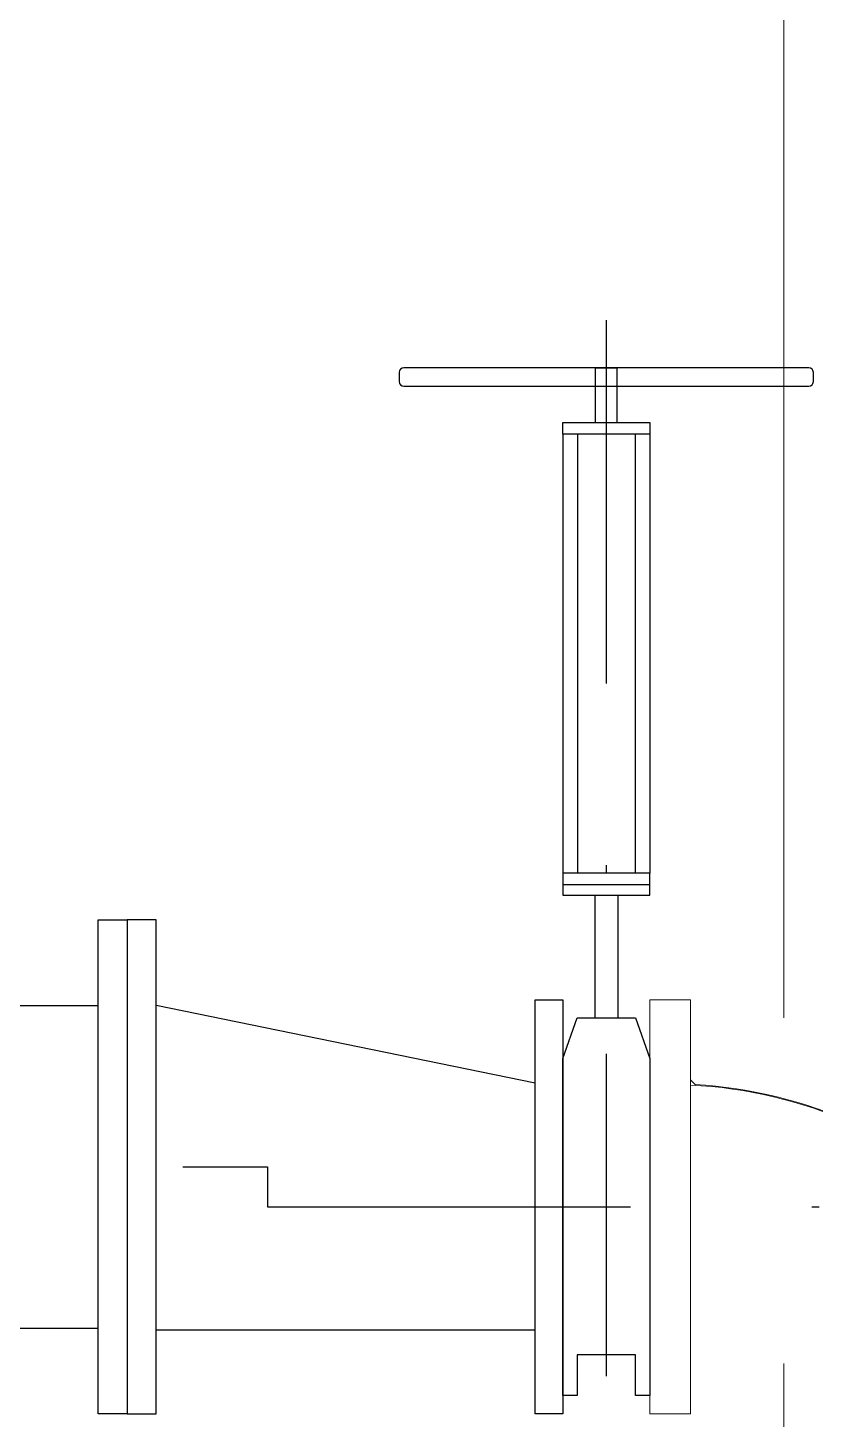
# Model space of a CAD drawing. Extents: x -160 to 364724, y -100 to 7353297.
# Drawn here: x 362133.32 to 362144.16, y 7349219.89 to 7349239.05 of the extents above; entities that cross this region are included whole.
import ezdxf

# ---------------------------------------------------------------- set-up
doc = ezdxf.new("R2010")
doc.units = 0
doc.header["$LTSCALE"] = 5
doc.linetypes.add('________________', pattern=[0])
doc.linetypes.add('SGC_DASHDOT', pattern=[1, 0.5, -0.25, 0, -0.25])
for name, color, linetype in [('BOMBA', 1, 'Continuous'), ('FLANGES', 2, 'Continuous'), ('SGC-Conexoes (Linhas Externas)', 3, 'Continuous'), ('SGC-Eixos', 253, 'SGC_DASHDOT'), ('SGC-Tubos (Desenho Bifilar)', 3, 'Continuous'), ('SGC-Valvulas (Acionamento)', 2, 'Continuous')]:
    doc.layers.add(name, color=color, linetype=linetype)
doc.layers.add('ESCADA', color=2, linetype='Continuous', lineweight=20)

msp = doc.modelspace()

# ---------------------------------------------------------------- linework, layer by layer
at = {"layer": 'BOMBA', "linetype": '________________', "lineweight": 9}
for p, q in [((362142.447, 7349225.665), (362141.887, 7349225.665)), ((362141.887, 7349225.665), (362141.887, 7349219.965)), ((362142.447, 7349219.965), (362142.447, 7349225.665)), ((362142.447, 7349224.561), (362142.51, 7349224.498)), ((362141.887, 7349219.965), (362142.447, 7349219.965))]:
    msp.add_line(p, q, dxfattribs=at)
for centre, end in [((362142.147, 7349218.245), 87.2501), ((362142.147, 7349218.255), 86.6686)]:
    msp.add_arc(centre, 6.253, 45, end, dxfattribs=at)
at = {"layer": 'ESCADA'}
for p, q in [((362143.73, 7349285.745), (362143.73, 7349225.415)), ((362143.73, 7349220.659), (362143.73, 7349208.466)), ((362143.73, 7349220.659), (362143.73, 7349208.466))]:
    msp.add_line(p, q, dxfattribs=at)
at = {"layer": 'FLANGES'}
for p, q in [((362140.687, 7349233.453), (362140.687, 7349233.612)), ((362140.687, 7349233.612), (362141.887, 7349233.612)), ((362141.887, 7349233.612), (362141.887, 7349233.453)), ((362141.887, 7349233.453), (362140.687, 7349233.453)), ((362141.887, 7349227.409), (362140.687, 7349227.409)), ((362140.687, 7349227.409), (362140.687, 7349227.107)), ((362141.887, 7349227.107), (362141.887, 7349227.409)), ((362141.887, 7349227.249), (362140.687, 7349227.249)), ((362140.687, 7349227.107), (362141.887, 7349227.107)), ((362134.287, 7349226.765), (362134.687, 7349226.765)), ((362134.287, 7349219.965), (362134.287, 7349226.765)), ((362134.687, 7349226.765), (362134.687, 7349219.965)), ((362134.687, 7349226.765), (362134.687, 7349219.965)), ((362135.087, 7349226.765), (362134.687, 7349226.765)), ((362135.087, 7349219.965), (362135.087, 7349226.765)), ((362140.307, 7349219.965), (362140.307, 7349225.665)), ((362140.307, 7349225.665), (362140.687, 7349225.665)), ((362140.687, 7349225.665), (362140.687, 7349219.965)), ((362134.687, 7349219.965), (362134.287, 7349219.965)), ((362134.687, 7349219.965), (362135.087, 7349219.965)), ((362140.687, 7349219.965), (362140.307, 7349219.965))]:
    msp.add_line(p, q, dxfattribs=at)
at = {"layer": 'FLANGES', "ltscale": 0.3}
for p, q in [((362140.687, 7349233.453), (362140.687, 7349227.409)), ((362140.89, 7349233.453), (362140.89, 7349227.409)), ((362141.683, 7349233.453), (362141.683, 7349227.409)), ((362141.887, 7349233.453), (362141.887, 7349227.409)), ((362141.127, 7349227.107), (362141.127, 7349225.415)), ((362141.447, 7349227.107), (362141.447, 7349225.415)), ((362140.687, 7349224.855), (362140.887, 7349225.415)), ((362140.887, 7349225.415), (362141.687, 7349225.415)), ((362141.687, 7349225.415), (362141.887, 7349224.855)), ((362140.687, 7349220.215), (362140.687, 7349224.855)), ((362141.887, 7349224.855), (362141.887, 7349220.215)), ((362141.687, 7349220.775), (362140.887, 7349220.775)), ((362140.887, 7349220.775), (362140.887, 7349220.215)), ((362141.687, 7349220.215), (362141.687, 7349220.775)), ((362140.887, 7349220.215), (362140.687, 7349220.215)), ((362141.887, 7349220.215), (362141.687, 7349220.215))]:
    msp.add_line(p, q, dxfattribs=at)
at = {"layer": 'SGC-Conexoes (Linhas Externas)'}
for p, q in [((362140.307, 7349224.515), (362135.087, 7349225.585)), ((362140.307, 7349221.115), (362135.087, 7349221.115))]:
    msp.add_line(p, q, dxfattribs=at)
at = {"layer": 'SGC-Eixos', "ltscale": 2}
for p, q in [((362141.287, 7349235.02), (362141.287, 7349220.482)), ((362105.157, 7349223.365), (362136.619, 7349223.365)), ((362136.619, 7349223.365), (362136.619, 7349222.815)), ((362136.619, 7349222.815), (362147.573, 7349222.815))]:
    msp.add_line(p, q, dxfattribs=at)
at = {"layer": 'SGC-Tubos (Desenho Bifilar)'}
for p, q in [((362124.23, 7349225.585), (362134.287, 7349225.585)), ((362124.23, 7349221.145), (362134.287, 7349221.145))]:
    msp.add_line(p, q, dxfattribs=at)
at = {"layer": 'SGC-Valvulas (Acionamento)', "color": 3}
for p, q in [((362138.434, 7349234.302), (362138.434, 7349234.175)), ((362144.075, 7349234.365), (362138.498, 7349234.365)), ((362144.139, 7349234.175), (362144.139, 7349234.302)), ((362138.498, 7349234.112), (362144.075, 7349234.112))]:
    msp.add_line(p, q, dxfattribs=at)
at = {"layer": 'SGC-Valvulas (Acionamento)'}
for p, q in [((362141.139, 7349233.612), (362141.139, 7349234.365)), ((362141.139, 7349234.365), (362141.434, 7349234.365)), ((362141.434, 7349234.365), (362141.434, 7349233.612))]:
    msp.add_line(p, q, dxfattribs=at)
at = {"layer": 'SGC-Valvulas (Acionamento)', "color": 3}
for centre, start, end in [((362138.498, 7349234.302), 90, 180), ((362144.075, 7349234.302), 0, 90), ((362138.498, 7349234.175), 180, 270), ((362144.075, 7349234.175), 270, 0)]:
    msp.add_arc(centre, 0.0633, start, end, dxfattribs=at)

doc.saveas('drawing.dxf')
